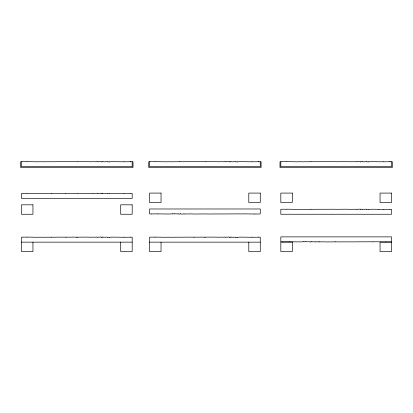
<?xml version="1.0" encoding="UTF-8"?>
<svg xmlns="http://www.w3.org/2000/svg" width="413" height="413" viewBox="0 0 413 413"><rect width="100%" height="100%" fill="white"/><g stroke="black" fill="none" stroke-linecap="round" stroke-linejoin="round"><path stroke-width="0.62" d="M51.599 193.382L55.394 193.413A1.879 1.879 0 0 1 55.724 193.377L56.282 193.392A3.727 3.727 0 0 0 56.994 193.356L65.259 193.367M51.599 237.181L55.394 237.212A1.879 1.879 0 0 1 55.724 237.176L56.282 237.191A3.727 3.727 0 0 0 56.994 237.155L65.259 237.165A1.797 1.797 0 0 1 65.941 237.181M179.686 161.72L178.85 161.736A0.919 0.919 0 0 0 178.571 161.762L176.408 161.731A1.595 1.595 0 0 1 175.964 161.793L173.584 161.731A3.887 3.887 0 0 0 173.062 161.772L172.18 161.844A2.235 2.235 0 0 1 171.803 161.798L168.638 161.731A1.518 1.518 0 0 0 168.045 161.736L165.587 161.824A1.766 1.766 0 0 1 165.308 161.808L155.2 161.628M310.943 161.72L310.106 161.736A0.919 0.919 0 0 0 309.827 161.762L307.664 161.731A1.595 1.595 0 0 1 307.22 161.793L304.84 161.731A3.887 3.887 0 0 0 304.319 161.772L303.436 161.844A2.235 2.235 0 0 1 303.059 161.798L299.895 161.731A1.518 1.518 0 0 0 299.301 161.736L296.844 161.824A1.766 1.766 0 0 1 296.565 161.808L286.457 161.628M51.63 193.336L50.763 193.403A0.919 0.919 0 0 0 50.489 193.423L48.321 193.398A1.595 1.595 0 0 1 47.877 193.46L45.497 193.398A3.887 3.887 0 0 0 44.981 193.439L44.093 193.511A2.235 2.235 0 0 1 43.716 193.46L40.551 193.398A1.518 1.518 0 0 0 39.958 193.398L37.506 193.485A1.766 1.766 0 0 1 37.222 193.475L27.082 193.31M51.573 237.232L50.763 237.201A0.919 0.919 0 0 0 50.489 237.227L48.321 237.196A1.595 1.595 0 0 1 47.877 237.258L45.497 237.196A3.887 3.887 0 0 0 44.981 237.238L44.093 237.31A2.235 2.235 0 0 1 43.716 237.263L40.551 237.196A1.518 1.518 0 0 0 39.958 237.196L37.506 237.284A1.766 1.766 0 0 1 37.222 237.274L27.113 237.093M310.912 209.334L310.106 209.308A0.919 0.919 0 0 0 309.827 209.329L307.664 209.298A1.595 1.595 0 0 1 307.22 209.36L304.84 209.298A3.887 3.887 0 0 0 304.319 209.339L303.436 209.412A2.235 2.235 0 0 1 303.059 209.365L299.895 209.298A1.518 1.518 0 0 0 299.301 209.303L296.844 209.391A1.766 1.766 0 0 1 296.565 209.376L286.488 209.179M179.712 161.669L183.48 161.751A1.879 1.879 0 0 1 183.811 161.71L184.363 161.726A3.727 3.727 0 0 0 185.076 161.695L193.346 161.7A1.797 1.797 0 0 1 194.027 161.72L202.329 161.653A0.542 0.542 0 0 1 202.597 161.7L204.198 161.715A0.971 0.971 0 0 1 204.409 161.695L204.703 161.726A2.736 2.736 0 0 0 205.566 161.736L205.628 161.71M310.968 161.669L314.737 161.751A1.879 1.879 0 0 1 315.067 161.71L315.62 161.726A3.727 3.727 0 0 0 316.332 161.695L324.603 161.7A1.797 1.797 0 0 1 325.284 161.72L333.585 161.653A0.542 0.542 0 0 1 333.854 161.7L335.454 161.715A0.971 0.971 0 0 1 335.666 161.695L335.96 161.726A2.736 2.736 0 0 0 336.822 161.736L345.691 161.638A1.177 1.177 0 0 1 345.913 161.653L348.36 161.7A0.78 0.78 0 0 1 348.557 161.684L349.042 161.757A4.749 4.749 0 0 0 349.295 161.803L351.917 161.674A1.146 1.146 0 0 0 352.361 161.762A2.39 2.39 0 0 0 352.955 161.669L355.015 161.793A0.872 0.872 0 0 0 355.211 161.793L355.939 161.597A0.661 0.661 0 0 1 356.295 161.653L357.059 161.793M310.968 209.236L314.737 209.319A1.879 1.879 0 0 1 315.067 209.277L315.62 209.298A3.727 3.727 0 0 0 316.332 209.262L324.603 209.267A1.797 1.797 0 0 1 325.284 209.288L333.585 209.221A0.542 0.542 0 0 1 333.854 209.267L335.454 209.283A0.971 0.971 0 0 1 335.666 209.262L335.96 209.293A2.736 2.736 0 0 0 336.822 209.303L345.691 209.21A1.177 1.177 0 0 1 345.913 209.221L348.36 209.267A0.78 0.78 0 0 1 348.557 209.252L349.042 209.324A4.749 4.749 0 0 0 349.295 209.37L351.917 209.241A1.146 1.146 0 0 0 352.361 209.329A2.39 2.39 0 0 0 352.955 209.236L355.015 209.36A0.872 0.872 0 0 0 355.211 209.36L355.939 209.164A0.661 0.661 0 0 1 356.295 209.221L357.059 209.36M109.249 161.875L108.505 161.819A0.619 0.619 0 0 1 108.211 161.86L107.535 161.762M109.228 193.558L108.505 193.485A0.619 0.619 0 0 1 108.211 193.527L107.535 193.429M109.228 237.356L108.505 237.284A0.619 0.619 0 0 1 108.211 237.325L107.535 237.227M172.495 213.795L173.238 213.846A0.619 0.619 0 0 1 173.532 213.81L174.209 213.908M237.336 161.875L236.592 161.819A0.619 0.619 0 0 1 236.298 161.86L235.616 161.762M237.315 237.356L236.592 237.284A0.619 0.619 0 0 1 236.298 237.325L235.616 237.227M368.592 161.875L367.849 161.819A0.619 0.619 0 0 1 367.555 161.86L366.873 161.762M303.751 241.693L304.495 241.744A0.619 0.619 0 0 1 304.789 241.703L305.465 241.801M368.572 209.458L367.849 209.386A0.619 0.619 0 0 1 367.555 209.427L366.873 209.329M97.716 161.793L96.957 161.653A0.661 0.661 0 0 0 96.596 161.597L95.868 161.793A0.872 0.872 0 0 1 95.671 161.793L93.663 161.659A2.39 2.39 0 0 1 93.018 161.767A1.146 1.146 0 0 1 92.579 161.674L89.957 161.803A4.749 4.749 0 0 1 89.698 161.757L89.213 161.684A0.78 0.78 0 0 0 89.017 161.7L86.622 161.664A1.177 1.177 0 0 0 86.348 161.638L77.659 161.684M97.695 193.48L96.957 193.315A0.661 0.661 0 0 0 96.596 193.263L95.868 193.454A0.872 0.872 0 0 1 95.671 193.454L93.663 193.325A2.39 2.39 0 0 1 93.018 193.434M97.695 237.279L96.957 237.114A0.661 0.661 0 0 0 96.596 237.062L95.868 237.253A0.872 0.872 0 0 1 95.671 237.253L93.663 237.124A2.39 2.39 0 0 1 93.018 237.232A1.146 1.146 0 0 1 92.579 237.139L89.957 237.269A4.749 4.749 0 0 1 89.698 237.222L89.213 237.145A0.78 0.78 0 0 0 89.017 237.165L86.57 237.119A1.177 1.177 0 0 0 86.348 237.103L77.479 237.186M225.803 161.793L225.039 161.653A0.661 0.661 0 0 0 224.682 161.597L223.954 161.793A0.872 0.872 0 0 1 223.758 161.793L221.75 161.659A2.39 2.39 0 0 1 221.105 161.767A1.146 1.146 0 0 1 220.661 161.674L218.043 161.803A4.749 4.749 0 0 1 217.785 161.757L217.3 161.684A0.78 0.78 0 0 0 217.104 161.7L214.657 161.653A1.177 1.177 0 0 0 214.435 161.638L205.684 161.695M184.028 213.872L184.787 214.017A0.661 0.661 0 0 0 185.148 214.073L185.876 213.877A0.872 0.872 0 0 1 186.072 213.877L188.127 213.996A2.39 2.39 0 0 1 188.726 213.898A1.146 1.146 0 0 1 189.164 213.996L191.787 213.867A4.749 4.749 0 0 1 192.045 213.913L192.53 213.986A0.78 0.78 0 0 0 192.726 213.965L195.173 214.017A1.177 1.177 0 0 0 195.395 214.027L204.265 213.949A2.736 2.736 0 0 1 205.122 213.955L205.416 213.975A0.971 0.971 0 0 0 205.633 213.949L207.228 213.965A0.542 0.542 0 0 0 207.502 214.017L215.803 213.944A1.797 1.797 0 0 0 216.484 213.965L224.749 213.975A3.727 3.727 0 0 1 225.462 213.939L226.019 213.96A1.879 1.879 0 0 0 226.35 213.919L230.981 213.929A0.919 0.919 0 0 0 231.254 213.908L233.422 213.939A1.595 1.595 0 0 1 233.866 213.877L236.246 213.939A3.887 3.887 0 0 0 236.763 213.893L237.645 213.826A2.235 2.235 0 0 1 238.027 213.872L241.192 213.939A1.518 1.518 0 0 0 241.786 213.934L244.238 213.846A1.766 1.766 0 0 1 244.522 213.862L254.661 214.027M225.777 237.279L225.039 237.114A0.661 0.661 0 0 0 224.682 237.062L223.954 237.253A0.872 0.872 0 0 1 223.758 237.253L221.75 237.124A2.39 2.39 0 0 1 221.105 237.232A1.146 1.146 0 0 1 220.661 237.139L218.043 237.269A4.749 4.749 0 0 1 217.785 237.222L217.3 237.145A0.78 0.78 0 0 0 217.104 237.165L214.657 237.119A1.177 1.177 0 0 0 214.435 237.103L205.684 237.16M315.284 241.77L316.043 241.915A0.661 0.661 0 0 0 316.404 241.966L317.132 241.775A0.872 0.872 0 0 1 317.329 241.775L318.309 241.91M107.432 161.844L106.502 161.576L104.272 161.844A1.306 1.306 0 0 1 104.019 161.798L102.961 161.731M107.457 193.485L104.272 193.506A1.306 1.306 0 0 1 104.019 193.46L102.961 193.398M107.432 237.31L106.502 237.036L104.272 237.31A1.306 1.306 0 0 1 104.019 237.258L102.961 237.196M235.518 161.844L234.589 161.576L232.354 161.844A1.306 1.306 0 0 1 232.106 161.798L231.043 161.731M174.286 213.846L177.471 213.826A1.306 1.306 0 0 1 177.724 213.872L178.783 213.939M235.518 237.31L233.422 237.15M366.775 161.844L365.846 161.576L363.61 161.844A1.306 1.306 0 0 1 363.363 161.798L362.299 161.731M305.543 241.744L308.728 241.724A1.306 1.306 0 0 1 308.981 241.77L310.039 241.832M366.775 209.412L365.846 209.143L363.61 209.412A1.306 1.306 0 0 1 363.363 209.365L362.299 209.298M318.464 241.76L319.383 241.894M97.783 161.736L100.679 161.576L101.144 161.85M97.783 193.398L100.679 193.238L101.144 193.516M97.783 237.196L100.679 237.041L101.144 237.315M225.865 161.736L228.766 161.576L229.225 161.85M183.961 213.934L181.064 214.094L180.6 213.82M225.865 237.196L228.766 237.041L229.225 237.315M357.121 161.736L360.022 161.576L360.482 161.85M357.121 209.303L360.022 209.143L360.482 209.417M315.217 241.832L311.872 241.755M109.306 161.819L110.483 161.803A0.552 0.552 0 0 0 110.699 161.7C113.301 161.689 116.12 161.638 118.841 161.757A1.094 1.094 0 0 1 119.073 161.715L119.548 161.741A5.369 5.369 0 0 0 120.328 161.762L123.817 161.777M109.306 193.485L110.483 193.47A0.552 0.552 0 0 0 110.699 193.367C113.301 193.351 116.12 193.305 118.841 193.418A1.094 1.094 0 0 1 119.073 193.382L119.548 193.403A5.369 5.369 0 0 0 120.328 193.429L123.817 193.444M109.306 237.284L110.483 237.269A0.552 0.552 0 0 0 110.699 237.165C113.301 237.15 116.12 237.108 118.841 237.217A1.094 1.094 0 0 1 119.073 237.181L119.548 237.201A5.369 5.369 0 0 0 120.328 237.227L123.817 237.243M237.392 161.819L238.569 161.803A0.552 0.552 0 0 0 238.786 161.7C241.383 161.684 244.207 161.643 246.928 161.757A1.094 1.094 0 0 1 247.16 161.715L247.63 161.741A5.369 5.369 0 0 0 248.414 161.762L251.904 161.777M172.438 213.846L171.261 213.867A0.552 0.552 0 0 0 171.044 213.965C168.437 213.97 165.623 214.037 162.903 213.913A1.094 1.094 0 0 1 162.67 213.955L162.195 213.929A5.369 5.369 0 0 0 161.416 213.908L157.926 213.893M237.392 237.284L238.569 237.269A0.552 0.552 0 0 0 238.786 237.165C241.388 237.15 244.207 237.108 246.928 237.217A1.094 1.094 0 0 1 247.16 237.181L247.63 237.201A5.369 5.369 0 0 0 248.414 237.227L251.904 237.243M368.649 161.819L369.826 161.803A0.552 0.552 0 0 0 370.043 161.7C372.64 161.684 375.463 161.643 378.184 161.757A1.094 1.094 0 0 1 378.416 161.715L378.886 161.741A5.369 5.369 0 0 0 379.671 161.762L383.161 161.777M303.694 241.744L302.517 241.76A0.552 0.552 0 0 0 302.301 241.863C299.812 241.863 296.859 241.946 294.159 241.811A1.094 1.094 0 0 1 293.927 241.848L293.452 241.827A5.369 5.369 0 0 0 292.672 241.801L289.183 241.786M368.649 209.386L369.826 209.37A0.552 0.552 0 0 0 370.043 209.272C372.64 209.257 375.463 209.21 378.184 209.324A1.094 1.094 0 0 1 378.416 209.283L378.886 209.308M130.725 161.746L133.007 161.762L133.007 167.502L20.65 167.502L20.65 161.762C22.694 161.535 24.919 161.731 26.995 161.705M258.806 161.746L261.093 161.762L261.093 167.502L148.737 167.502L148.737 161.762C150.781 161.535 153.006 161.731 155.081 161.705M390.063 161.746L392.35 161.762L392.35 167.502L279.993 167.502L279.993 161.762C282.038 161.535 284.263 161.731 286.338 161.705M26.969 193.392C25.343 193.31 23.113 193.294 21.471 193.429L21.471 198.348L132.186 198.348L132.186 193.429L130.725 193.413A0.981 0.981 0 0 1 130.188 193.392M26.995 237.17C25.234 237.155 23.149 237.052 21.471 237.227L21.471 251.579L32.952 251.579L32.952 242.147M155.081 237.17C153.316 237.155 151.23 237.052 149.558 237.227L149.558 251.579L161.039 251.579L161.039 242.147M254.749 213.965C256.509 213.975 258.6 214.084 260.273 213.908L260.273 208.983L149.558 208.983L149.558 213.908L151.019 213.924A0.981 0.981 0 0 1 151.556 213.939M286.307 209.293C284.681 209.231 282.461 209.164 280.814 209.329L280.814 214.249L391.529 214.249L391.529 209.329L390.063 209.314A0.981 0.981 0 0 1 389.531 209.298M386.005 241.858C387.766 241.868 389.857 241.982 391.529 241.801L391.529 236.881L280.814 236.881L280.814 241.801L282.275 241.817A0.981 0.981 0 0 1 282.812 241.837M27.082 161.643L37.222 161.808A1.766 1.766 0 0 0 37.506 161.824L39.958 161.731A1.518 1.518 0 0 1 40.551 161.726L43.716 161.798A2.235 2.235 0 0 0 44.093 161.844L44.981 161.772A3.887 3.887 0 0 1 45.497 161.72L47.877 161.793A1.595 1.595 0 0 0 48.321 161.731L50.489 161.762A0.919 0.919 0 0 1 50.763 161.736L55.394 161.751A1.879 1.879 0 0 1 55.724 161.71L56.282 161.726A3.727 3.727 0 0 0 56.994 161.695L65.259 161.7A1.797 1.797 0 0 1 65.941 161.72L74.242 161.653A0.542 0.542 0 0 1 74.516 161.7L76.111 161.715A0.971 0.971 0 0 1 76.328 161.695L76.622 161.726A2.736 2.736 0 0 0 77.484 161.736M155.169 237.108L165.308 237.274A1.766 1.766 0 0 0 165.587 237.284L168.045 237.196A1.518 1.518 0 0 1 168.638 237.191L171.803 237.263A2.235 2.235 0 0 0 172.18 237.31L173.062 237.238A3.887 3.887 0 0 1 173.584 237.186L175.964 237.253A1.595 1.595 0 0 0 176.408 237.196L178.571 237.227A0.919 0.919 0 0 1 178.85 237.201L183.48 237.212A1.879 1.879 0 0 1 183.811 237.176L184.363 237.191A3.727 3.727 0 0 0 185.076 237.155L193.346 237.165A1.797 1.797 0 0 1 194.027 237.181M385.887 241.941L375.778 241.755A1.766 1.766 0 0 0 375.494 241.744L373.042 241.832M132.15 161.777L132.186 166.682L21.471 166.682L21.471 161.762M260.236 161.777L260.273 166.682L149.558 166.682L149.558 161.762M391.493 161.777L391.529 166.682L280.814 166.682L280.814 161.762M233.092 237.232L232.354 237.31A1.306 1.306 0 0 1 232.106 237.258L231.043 237.196M335.521 241.842L326.652 241.925A1.177 1.177 0 0 1 326.43 241.91L324.04 241.848A0.78 0.78 0 0 1 323.787 241.884L323.302 241.806A4.749 4.749 0 0 0 323.043 241.76L320.421 241.894A1.146 1.146 0 0 0 319.982 241.801A2.39 2.39 0 0 0 319.388 241.899M77.598 193.361L86.348 193.305A1.177 1.177 0 0 1 86.57 193.32L89.017 193.367A0.78 0.78 0 0 1 89.213 193.346L89.698 193.423A4.749 4.749 0 0 0 89.957 193.47L92.579 193.336A1.146 1.146 0 0 0 93.018 193.429M21.471 242.147L132.186 242.147M149.558 242.147L260.273 242.147M204.703 237.186L204.409 237.16A0.971 0.971 0 0 0 204.198 237.181L202.597 237.165A0.542 0.542 0 0 0 202.329 237.119L194.022 237.191M76.622 237.186L76.328 237.16A0.971 0.971 0 0 0 76.111 237.181L74.516 237.165A0.542 0.542 0 0 0 74.242 237.119L65.941 237.191M383.269 161.85L383.785 161.726A0.594 0.594 0 0 1 384.028 161.689L384.436 161.772A1.425 1.425 0 0 0 384.694 161.813L385.67 161.772A1.409 1.409 0 0 1 385.933 161.813L389.418 161.695M252.013 161.85L252.529 161.726A0.594 0.594 0 0 1 252.771 161.689L253.179 161.772A1.425 1.425 0 0 0 253.437 161.813L254.413 161.772A1.409 1.409 0 0 1 254.676 161.813L258.161 161.695M383.269 209.417L383.785 209.293A0.594 0.594 0 0 1 384.028 209.257L384.436 209.339A1.425 1.425 0 0 0 384.694 209.381L385.67 209.339A1.409 1.409 0 0 1 385.933 209.381L389.418 209.262M123.931 161.85L124.447 161.726A0.594 0.594 0 0 1 124.69 161.689L125.093 161.772A1.425 1.425 0 0 0 125.351 161.813L126.332 161.772A1.409 1.409 0 0 1 126.59 161.813L130.074 161.695M289.115 241.739L288.553 241.842A0.594 0.594 0 0 1 288.31 241.879L287.907 241.791A1.425 1.425 0 0 0 287.649 241.755L286.668 241.791A1.409 1.409 0 0 1 286.41 241.75L282.926 241.873M258.161 237.155L254.676 237.279A1.409 1.409 0 0 0 254.413 237.238L253.437 237.279A1.425 1.425 0 0 1 253.179 237.238L252.771 237.15A0.594 0.594 0 0 0 252.529 237.191L251.992 237.305M130.074 193.356L126.59 193.48A1.409 1.409 0 0 0 126.332 193.439L125.351 193.475A1.425 1.425 0 0 1 125.093 193.439L124.69 193.351A0.594 0.594 0 0 0 124.447 193.387L123.885 193.49M151.669 213.975L155.154 213.857A1.409 1.409 0 0 0 155.412 213.898L156.393 213.857A1.425 1.425 0 0 1 156.651 213.898L157.054 213.98A0.594 0.594 0 0 0 157.296 213.944L157.859 213.846M130.074 237.155L126.59 237.279A1.409 1.409 0 0 0 126.332 237.238L125.351 237.279A1.425 1.425 0 0 1 125.093 237.238L124.69 237.15A0.594 0.594 0 0 0 124.447 237.191L123.905 237.305M362.211 209.257L362.18 209.241A1.249 1.249 0 0 0 361.865 209.117L361.076 209.381A0.986 0.986 0 0 1 360.89 209.499L360.503 209.474M310.142 241.884L310.158 241.894A1.249 1.249 0 0 0 310.478 242.018L311.268 241.75A0.986 0.986 0 0 1 311.454 241.636L311.841 241.657M230.924 237.134L230.955 237.155A1.249 1.249 0 0 0 230.609 237.016L229.819 237.279A0.986 0.986 0 0 1 229.633 237.392L229.246 237.372M178.886 213.991L178.901 213.996A1.249 1.249 0 0 0 179.221 214.12L180.011 213.857A0.986 0.986 0 0 1 180.197 213.738L180.584 213.764M102.842 193.336L102.868 193.356A1.249 1.249 0 0 0 102.522 193.212L101.732 193.48A0.986 0.986 0 0 1 101.546 193.594L101.18 193.604M102.842 237.134L102.868 237.155A1.249 1.249 0 0 0 102.522 237.016L101.732 237.279A0.986 0.986 0 0 1 101.546 237.392L101.159 237.372M362.211 161.689L362.196 161.679A1.249 1.249 0 0 0 361.865 161.55L361.076 161.813A0.986 0.986 0 0 1 360.89 161.932L360.503 161.906M102.868 161.689L102.858 161.679A1.249 1.249 0 0 0 102.522 161.55L101.732 161.813A0.986 0.986 0 0 1 101.546 161.932L101.18 161.937M383.161 209.345L379.671 209.324A5.369 5.369 0 0 1 378.886 209.303M229.246 161.906L229.633 161.932A0.986 0.986 0 0 0 229.819 161.813L230.609 161.55A1.249 1.249 0 0 1 230.924 161.674M248.791 242.147L248.791 251.579L260.273 251.579L260.273 237.227L258.806 237.212A0.981 0.981 0 0 1 258.275 237.191M120.704 242.147L120.704 251.579L132.186 251.579L132.186 237.227L130.725 237.212A0.981 0.981 0 0 1 130.188 237.191M130.725 161.757A0.981 0.981 0 0 1 130.188 161.731M65.259 193.372A1.797 1.797 0 0 1 65.941 193.382L74.242 193.32A0.542 0.542 0 0 1 74.516 193.367L76.111 193.382A0.971 0.971 0 0 1 76.328 193.361L76.622 193.387A2.736 2.736 0 0 0 77.484 193.398M258.812 161.757A0.981 0.981 0 0 1 258.275 161.731M390.068 161.757A0.981 0.981 0 0 1 389.531 161.731M77.484 237.196A2.736 2.736 0 0 1 76.622 237.181M205.566 237.196A2.736 2.736 0 0 1 204.709 237.181M373.042 241.832A1.518 1.518 0 0 1 372.449 241.837L369.284 241.77A2.235 2.235 0 0 0 368.907 241.719L368.019 241.791A3.887 3.887 0 0 1 367.503 241.842L365.123 241.775A1.595 1.595 0 0 0 364.679 241.832L362.511 241.806A0.919 0.919 0 0 1 362.237 241.827L357.606 241.817A1.879 1.879 0 0 1 357.276 241.853L356.718 241.837A3.727 3.727 0 0 0 356.006 241.873L347.741 241.863A1.797 1.797 0 0 1 347.059 241.848L338.758 241.91A0.542 0.542 0 0 1 338.484 241.863L336.889 241.848A0.971 0.971 0 0 1 336.672 241.868L336.378 241.842A2.736 2.736 0 0 0 335.516 241.832M161.039 193.083L149.558 193.083L149.558 202.515L161.039 202.515L161.039 193.083M260.273 193.083L248.791 193.083L248.791 202.515L260.273 202.515L260.273 193.083M292.296 193.083L280.814 193.083L280.814 202.515L292.296 202.515L292.296 193.083M391.529 193.083L380.048 193.083L380.048 202.515L391.529 202.515L391.529 193.083M32.952 204.817L21.471 204.817L21.471 214.249L32.952 214.249L32.952 204.817M132.186 204.817L120.704 204.817L120.704 214.249L132.186 214.249L132.186 204.817M292.296 242.147L280.814 242.147L280.814 251.579L292.296 251.579L292.296 242.147M391.529 242.147L380.048 242.147L380.048 251.579L391.529 251.579L391.529 242.147"/></g></svg>
